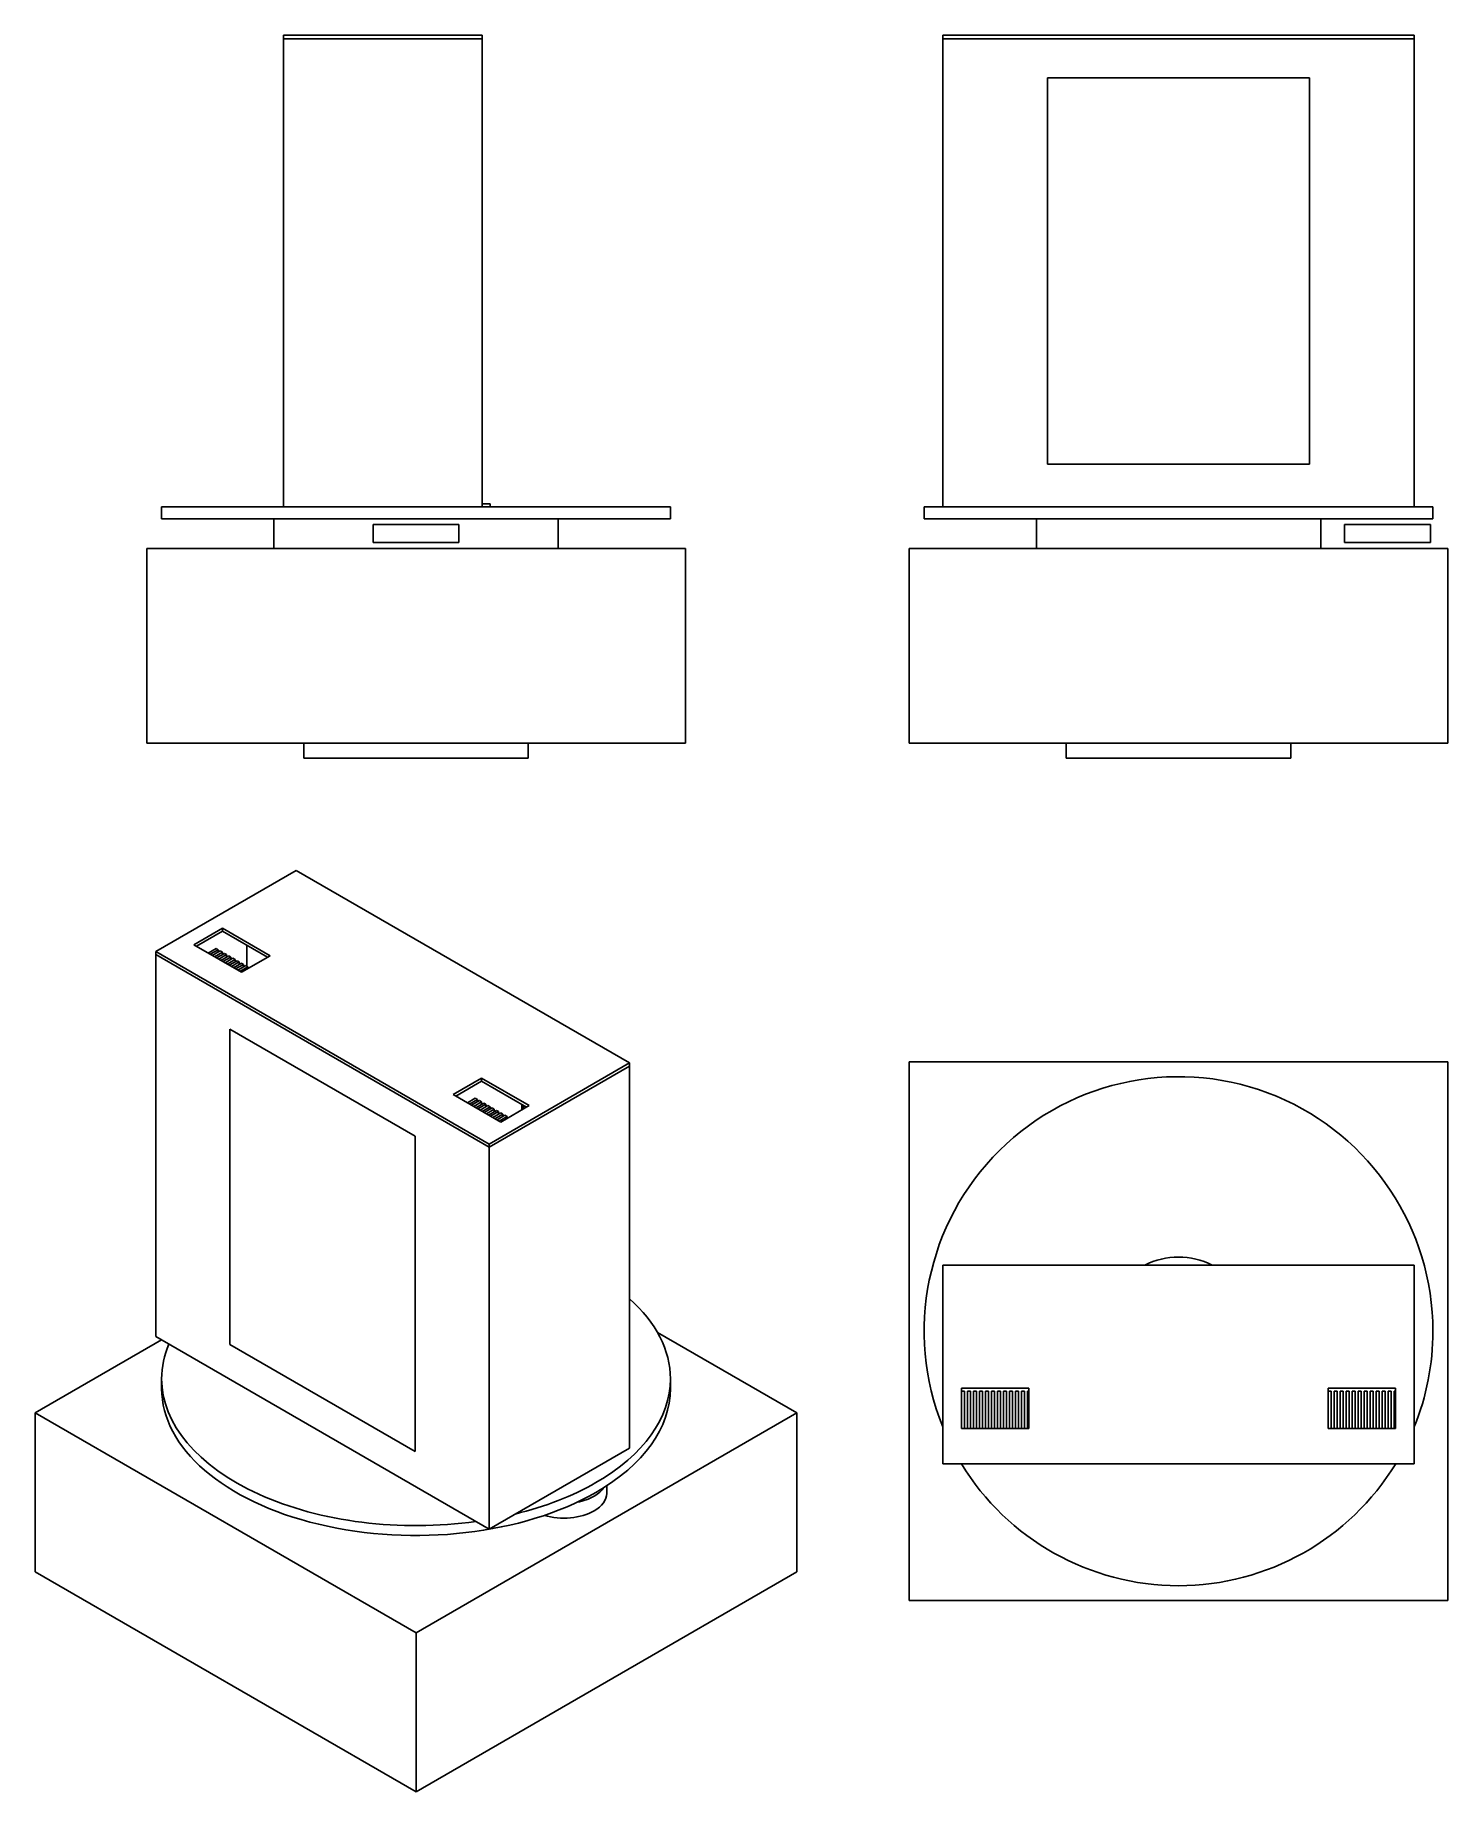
# Model space of a CAD drawing. Header units: millimetres. Extents: x 144 to 333, y 24 to 258.
import ezdxf

# ---------------------------------------------------------------- set-up
doc = ezdxf.new("R2010")
doc.units = ezdxf.units.MM
for name, color, linetype in [('ProjItem', 7, 'CONTINUOUS'), ('ProjItem001', 7, 'CONTINUOUS'), ('ProjItem002', 7, 'CONTINUOUS'), ('ProjItem003', 7, 'CONTINUOUS')]:
    doc.layers.add(name, color=color, linetype=linetype)

msp = doc.modelspace()

# ---------------------------------------------------------------- linework, layer by layer
at = {"layer": 'ProjItem'}
for p, q in [((265.5, 257.8), (265.5, 258.3)), ((265.5, 258.3), (328.5, 258.3)), ((328.5, 257.8), (328.5, 258.3)), ((265.5, 195.3), (265.5, 257.8)), ((265.5, 257.8), (328.5, 257.8)), ((265.5, 257.8), (328.5, 257.8)), ((328.5, 195.3), (328.5, 257.8)), ((279.5, 252.6), (314.5, 252.6)), ((279.5, 252.6), (279.5, 201)), ((279.5, 201), (279.5, 252.6)), ((279.5, 252.6), (314.5, 252.6)), ((314.5, 252.6), (314.5, 201)), ((314.5, 201), (314.5, 252.6)), ((279.5, 201), (314.5, 201)), ((279.5, 201), (314.5, 201)), ((263, 193.7), (263, 195.3)), ((331, 193.7), (331, 195.3)), ((278, 189.7), (278, 193.7)), ((316, 189.7), (316, 193.7)), ((319.2, 190.5), (319.2, 192.9)), ((330.66, 190.5), (330.66, 192.9)), ((261, 163.7), (261, 189.7)), ((261, 189.7), (333, 189.7)), ((333, 163.7), (333, 189.7)), ((261, 163.7), (333, 163.7)), ((282, 161.7), (282, 163.7)), ((312, 161.7), (312, 163.7))]:
    msp.add_line(p, q, dxfattribs=at)
for points in [[(263, 195.3), (263.85, 195.3), (266.37, 195.3), (270.42, 195.3), (275.8, 195.3), (282.25, 195.3), (289.43, 195.3), (297, 195.3), (304.57, 195.3), (311.75, 195.3), (318.2, 195.3), (323.58, 195.3), (327.63, 195.3), (330.15, 195.3), (331, 195.3)], [(263, 193.7), (263.85, 193.7), (266.37, 193.7), (270.42, 193.7), (275.8, 193.7), (282.25, 193.7), (289.43, 193.7), (297, 193.7), (304.57, 193.7), (311.75, 193.7), (318.2, 193.7), (323.58, 193.7), (327.63, 193.7), (330.15, 193.7), (331, 193.7)], [(319.2, 192.9), (319.34, 192.9), (319.77, 192.9), (320.45, 192.9), (321.36, 192.9), (322.44, 192.9), (323.65, 192.9), (324.93, 192.9), (326.21, 192.9), (327.42, 192.9), (328.5, 192.9), (329.41, 192.9), (330.09, 192.9), (330.52, 192.9), (330.66, 192.9)], [(319.2, 190.5), (319.34, 190.5), (319.77, 190.5), (320.45, 190.5), (321.36, 190.5), (322.44, 190.5), (323.65, 190.5), (324.93, 190.5), (326.21, 190.5), (327.42, 190.5), (328.5, 190.5), (329.41, 190.5), (330.09, 190.5), (330.52, 190.5), (330.66, 190.5)], [(282, 161.7), (282.38, 161.7), (283.49, 161.7), (285.27, 161.7), (287.65, 161.7), (290.49, 161.7), (293.66, 161.7), (297, 161.7), (300.34, 161.7), (303.51, 161.7), (306.35, 161.7), (308.73, 161.7), (310.51, 161.7), (311.62, 161.7), (312, 161.7)]]:
    msp.add_open_spline(points, degree=1, dxfattribs=at)
at = {"layer": 'ProjItem001'}
for p, q in [((261, 49.15), (261, 121.15)), ((261, 121.15), (333, 121.15)), ((333, 49.15), (333, 121.15)), ((265.5, 67.45), (265.5, 93.97)), ((265.5, 93.97), (328.5, 93.97)), ((328.5, 67.45), (328.5, 93.97)), ((268, 72.15), (268, 77.55)), ((277, 77.55), (268, 77.55)), ((268, 77.55), (277, 77.55)), ((277, 72.15), (277, 77.55)), ((326, 77.55), (317, 77.55)), ((317, 72.15), (317, 77.55)), ((317, 77.55), (326, 77.55)), ((326, 72.15), (326, 77.55)), ((268, 72.15), (268, 77.15)), ((268, 77.15), (268.4, 77.15)), ((268.4, 72.15), (268.4, 77.15)), ((268.8, 72.15), (268.8, 77.15)), ((268.8, 77.15), (269.2, 77.15)), ((269.2, 72.15), (269.2, 77.15)), ((269.6, 72.15), (269.6, 77.15)), ((269.6, 77.15), (270, 77.15)), ((270, 72.15), (270, 77.15)), ((270.4, 72.15), (270.4, 77.15)), ((270.4, 77.15), (270.8, 77.15)), ((270.8, 72.15), (270.8, 77.15)), ((271.2, 72.15), (271.2, 77.15)), ((271.2, 77.15), (271.6, 77.15)), ((271.6, 72.15), (271.6, 77.15)), ((272, 72.15), (272, 77.15)), ((272, 77.15), (272.4, 77.15)), ((272.4, 72.15), (272.4, 77.15)), ((272.8, 72.15), (272.8, 77.15)), ((272.8, 77.15), (273.2, 77.15)), ((273.2, 72.15), (273.2, 77.15)), ((273.6, 72.15), (273.6, 77.15)), ((273.6, 77.15), (274, 77.15)), ((274, 72.15), (274, 77.15)), ((274.4, 72.15), (274.4, 77.15)), ((274.4, 77.15), (274.8, 77.15)), ((274.8, 72.15), (274.8, 77.15)), ((275.2, 72.15), (275.2, 77.15)), ((275.2, 77.15), (275.6, 77.15)), ((275.6, 72.15), (275.6, 77.15)), ((276, 72.15), (276, 77.15)), ((276, 77.15), (276.4, 77.15)), ((276.4, 72.15), (276.4, 77.15)), ((276.8, 72.15), (276.8, 77.15)), ((276.8, 77.15), (277, 77.15)), ((317, 72.15), (317, 77.15)), ((317, 77.15), (317.4, 77.15)), ((317.4, 72.15), (317.4, 77.15)), ((317.8, 72.15), (317.8, 77.15)), ((317.8, 77.15), (318.2, 77.15)), ((318.2, 72.15), (318.2, 77.15)), ((318.6, 72.15), (318.6, 77.15)), ((318.6, 77.15), (319, 77.15)), ((319, 72.15), (319, 77.15)), ((319.4, 72.15), (319.4, 77.15)), ((319.4, 77.15), (319.8, 77.15)), ((319.8, 72.15), (319.8, 77.15)), ((320.2, 72.15), (320.2, 77.15)), ((320.2, 77.15), (320.6, 77.15)), ((320.6, 72.15), (320.6, 77.15)), ((321, 72.15), (321, 77.15)), ((321, 77.15), (321.4, 77.15)), ((321.4, 72.15), (321.4, 77.15)), ((321.8, 72.15), (321.8, 77.15)), ((321.8, 77.15), (322.2, 77.15)), ((322.2, 72.15), (322.2, 77.15)), ((322.6, 72.15), (322.6, 77.15)), ((322.6, 77.15), (323, 77.15)), ((323, 72.15), (323, 77.15)), ((323.4, 72.15), (323.4, 77.15)), ((323.4, 77.15), (323.8, 77.15)), ((323.8, 72.15), (323.8, 77.15)), ((324.2, 72.15), (324.2, 77.15)), ((324.2, 77.15), (324.6, 77.15)), ((324.6, 72.15), (324.6, 77.15)), ((325, 72.15), (325, 77.15)), ((325, 77.15), (325.4, 77.15)), ((325.4, 72.15), (325.4, 77.15)), ((325.8, 72.15), (325.8, 77.15)), ((325.8, 77.15), (326, 77.15)), ((277, 72.15), (268, 72.15)), ((268, 72.15), (277, 72.15)), ((326, 72.15), (317, 72.15)), ((317, 72.15), (326, 72.15)), ((265.5, 67.45), (328.5, 67.45)), ((261, 49.15), (333, 49.15))]:
    msp.add_line(p, q, dxfattribs=at)
for radius, start, end in [(34, 0, -157.8912), (9.9, 62.9877, 117.0123), (34, -22.1088, 0), (34, -148.6283, -31.3717)]:
    msp.add_arc((297, 85.15), radius, start, end, dxfattribs=at)
at = {"layer": 'ProjItem002'}
for p, q in [((177.39, 257.8), (177.39, 258.3)), ((177.39, 258.3), (203.91, 258.3)), ((203.91, 257.8), (203.91, 258.3)), ((177.39, 195.3), (177.39, 257.8)), ((177.39, 257.8), (203.91, 257.8)), ((177.39, 257.8), (203.91, 257.8)), ((203.91, 195.3), (203.91, 257.8)), ((161.09, 193.7), (161.09, 195.3)), ((204.99, 195.3), (204.99, 195.7)), ((229.09, 193.7), (229.09, 195.3)), ((176.09, 189.7), (176.09, 193.7)), ((189.36, 190.5), (189.36, 192.9)), ((200.82, 190.5), (200.82, 192.9)), ((214.09, 189.7), (214.09, 193.7)), ((159.09, 163.7), (159.09, 189.7)), ((159.09, 189.7), (231.09, 189.7)), ((231.09, 163.7), (231.09, 189.7)), ((159.09, 163.7), (231.09, 163.7)), ((180.09, 161.7), (180.09, 163.7)), ((210.09, 161.7), (210.09, 163.7))]:
    msp.add_line(p, q, dxfattribs=at)
for points in [[(161.09, 195.3), (161.3, 195.3), (161.94, 195.3), (163, 195.3), (164.46, 195.3), (166.3, 195.3), (168.51, 195.3), (171.05, 195.3), (173.89, 195.3), (177, 195.3), (180.34, 195.3), (183.86, 195.3), (187.52, 195.3), (191.28, 195.3), (195.09, 195.3)], [(195.09, 195.3), (198.9, 195.3), (202.65, 195.3), (206.32, 195.3), (209.84, 195.3), (213.18, 195.3), (216.29, 195.3), (219.13, 195.3), (221.67, 195.3), (223.88, 195.3), (225.72, 195.3), (227.18, 195.3), (228.24, 195.3), (228.87, 195.3), (229.09, 195.3)], [(161.09, 193.7), (161.3, 193.7), (161.94, 193.7), (163, 193.7), (164.46, 193.7), (166.3, 193.7), (168.51, 193.7), (171.05, 193.7), (173.89, 193.7), (177, 193.7), (180.34, 193.7), (183.86, 193.7), (187.52, 193.7), (191.28, 193.7), (195.09, 193.7)], [(189.36, 192.9), (189.39, 192.9), (189.5, 192.9), (189.68, 192.9), (189.93, 192.9), (190.24, 192.9), (190.61, 192.9), (191.04, 192.9), (191.52, 192.9), (192.04, 192.9), (192.6, 192.9), (193.2, 192.9), (193.81, 192.9), (194.45, 192.9), (195.09, 192.9)], [(195.09, 193.7), (198.9, 193.7), (202.65, 193.7), (206.32, 193.7), (209.84, 193.7), (213.18, 193.7), (216.29, 193.7), (219.13, 193.7), (221.67, 193.7), (223.88, 193.7), (225.72, 193.7), (227.18, 193.7), (228.24, 193.7), (228.87, 193.7), (229.09, 193.7)], [(195.09, 192.9), (195.73, 192.9), (196.36, 192.9), (196.98, 192.9), (197.57, 192.9), (198.14, 192.9), (198.66, 192.9), (199.14, 192.9), (199.57, 192.9), (199.94, 192.9), (200.25, 192.9), (200.5, 192.9), (200.67, 192.9), (200.78, 192.9), (200.82, 192.9)], [(189.36, 190.5), (189.39, 190.5), (189.5, 190.5), (189.68, 190.5), (189.93, 190.5), (190.24, 190.5), (190.61, 190.5), (191.04, 190.5), (191.52, 190.5), (192.04, 190.5), (192.6, 190.5), (193.2, 190.5), (193.81, 190.5), (194.45, 190.5), (195.09, 190.5)], [(195.09, 190.5), (195.73, 190.5), (196.36, 190.5), (196.98, 190.5), (197.57, 190.5), (198.14, 190.5), (198.66, 190.5), (199.14, 190.5), (199.57, 190.5), (199.94, 190.5), (200.25, 190.5), (200.5, 190.5), (200.67, 190.5), (200.78, 190.5), (200.82, 190.5)], [(180.09, 161.7), (180.18, 161.7), (180.46, 161.7), (180.93, 161.7), (181.57, 161.7), (182.39, 161.7), (183.36, 161.7), (184.48, 161.7), (185.74, 161.7), (187.11, 161.7), (188.58, 161.7), (190.13, 161.7), (191.75, 161.7), (193.41, 161.7), (195.09, 161.7)], [(195.09, 161.7), (196.77, 161.7), (198.43, 161.7), (200.04, 161.7), (201.6, 161.7), (203.07, 161.7), (204.44, 161.7), (205.69, 161.7), (206.82, 161.7), (207.79, 161.7), (208.6, 161.7), (209.25, 161.7), (209.71, 161.7), (209.99, 161.7), (210.09, 161.7)]]:
    msp.add_open_spline(points, degree=1, dxfattribs=at)
msp.add_open_spline([(203.91, 195.7), (204.05, 195.7), (204.19, 195.7), (204.32, 195.7), (204.43, 195.7), (204.54, 195.7), (204.63, 195.7), (204.71, 195.7), (204.79, 195.7), (204.85, 195.7), (204.9, 195.7), (204.94, 195.7), (204.97, 195.7), (204.98, 195.7), (204.99, 195.7)], degree=1, knots=[1.0993429, 1.0993429, 1.1330181, 1.1666934, 1.2003686, 1.2340438, 1.2677191, 1.3013943, 1.3350696, 1.3687448, 1.4024201, 1.4360953, 1.4697706, 1.5034458, 1.5371211, 1.5707963, 1.5707963], dxfattribs=at)
at = {"layer": 'ProjItem003'}
for p, q in [((160.3, 135.87), (179.05, 146.7)), ((179.05, 146.7), (223.6, 120.98)), ((165.39, 136.77), (169.21, 138.98)), ((165.74, 136.57), (169.21, 138.57)), ((175.57, 135.3), (169.21, 138.98)), ((169.21, 138.57), (169.21, 138.98)), ((175.22, 135.1), (169.21, 138.57)), ((171.75, 133.1), (165.39, 136.77)), ((167.3, 135.67), (168.36, 136.28)), ((168.36, 136.28), (168.64, 136.12)), ((172.46, 133.91), (172.46, 136.69)), ((160.3, 135.47), (160.3, 135.87)), ((160.3, 135.87), (204.85, 110.15)), ((160.3, 84.43), (160.3, 135.47)), ((160.3, 135.47), (204.85, 109.75)), ((160.3, 135.47), (204.85, 109.75)), ((167.58, 135.51), (168.64, 136.12)), ((167.86, 135.34), (168.93, 135.95)), ((168.15, 135.18), (169.21, 135.79)), ((168.43, 135.02), (169.49, 135.63)), ((168.64, 135.79), (168.64, 136.12)), ((168.71, 134.85), (169.77, 135.47)), ((168.93, 135.95), (169.21, 135.79)), ((169, 134.69), (170.06, 135.3)), ((169.21, 135.47), (169.21, 135.79)), ((169.28, 134.53), (170.34, 135.14)), ((169.49, 135.63), (169.77, 135.47)), ((169.56, 134.36), (170.62, 134.98)), ((169.77, 135.14), (169.77, 135.47)), ((169.84, 134.2), (170.91, 134.81)), ((170.06, 135.3), (170.34, 135.14)), ((170.13, 134.04), (171.19, 134.65)), ((170.34, 134.81), (170.34, 135.14)), ((170.41, 133.87), (171.47, 134.49)), ((170.62, 134.98), (170.91, 134.81)), ((170.69, 133.71), (171.75, 134.32)), ((170.91, 134.49), (170.91, 134.81)), ((170.98, 133.55), (172.04, 134.16)), ((171.19, 134.65), (171.47, 134.49)), ((171.26, 133.38), (172.32, 134)), ((171.47, 134.16), (171.47, 134.49)), ((171.54, 133.22), (172.6, 133.83)), ((171.75, 133.1), (175.57, 135.3)), ((171.75, 134.32), (172.04, 134.16)), ((172.04, 133.83), (172.04, 134.16)), ((172.32, 134), (172.6, 133.83)), ((172.6, 133.59), (172.6, 133.83)), ((170.2, 125.5), (194.95, 111.22)), ((170.2, 125.5), (170.2, 83.37)), ((170.2, 83.37), (170.2, 125.5)), ((170.2, 125.5), (194.95, 111.22)), ((204.85, 110.15), (223.6, 120.98)), ((204.85, 109.75), (223.6, 120.57)), ((204.85, 109.75), (223.6, 120.57)), ((223.6, 120.57), (223.6, 120.98)), ((223.6, 69.54), (223.6, 120.57)), ((200.04, 116.77), (203.86, 118.97)), ((200.39, 116.56), (203.86, 118.56)), ((210.22, 115.3), (203.86, 118.97)), ((203.86, 118.56), (203.86, 118.97)), ((209.87, 115.09), (203.86, 118.56)), ((206.4, 113.09), (200.04, 116.77)), ((201.95, 115.66), (203.01, 116.28)), ((202.23, 115.5), (203.29, 116.11)), ((202.51, 115.34), (203.57, 115.95)), ((202.8, 115.18), (203.86, 115.79)), ((203.01, 116.28), (203.29, 116.11)), ((203.08, 115.01), (204.14, 115.62)), ((203.29, 115.79), (203.29, 116.11)), ((203.36, 114.85), (204.42, 115.46)), ((203.57, 115.95), (203.86, 115.79)), ((203.64, 114.69), (204.7, 115.3)), ((203.86, 115.46), (203.86, 115.79)), ((203.93, 114.52), (204.99, 115.13)), ((204.14, 115.62), (204.42, 115.46)), ((204.42, 115.13), (204.42, 115.46)), ((204.7, 115.3), (204.99, 115.13)), ((204.99, 114.81), (204.99, 115.13)), ((206.4, 113.09), (210.22, 115.3)), ((209.23, 114.73), (209.23, 115.46)), ((209.46, 114.86), (209.46, 115.33)), ((204.21, 114.36), (205.27, 114.97)), ((204.49, 114.2), (205.55, 114.81)), ((204.78, 114.03), (205.84, 114.64)), ((205.06, 113.87), (206.12, 114.48)), ((205.27, 114.97), (205.55, 114.81)), ((205.34, 113.71), (206.4, 114.32)), ((205.55, 114.48), (205.55, 114.81)), ((205.62, 113.54), (206.68, 114.15)), ((205.84, 114.64), (206.12, 114.48)), ((205.91, 113.38), (206.97, 113.99)), ((206.12, 114.15), (206.12, 114.48)), ((206.19, 113.22), (207.25, 113.83)), ((206.4, 114.32), (206.68, 114.15)), ((206.68, 113.83), (206.68, 114.15)), ((206.97, 113.99), (207.25, 113.83)), ((207.25, 113.58), (207.25, 113.83)), ((194.95, 111.22), (194.95, 69.08)), ((194.95, 69.08), (194.95, 111.22)), ((204.85, 109.75), (204.85, 110.15)), ((204.85, 58.71), (204.85, 109.75)), ((227.35, 84.99), (246, 74.23)), ((144.18, 74.23), (161.08, 83.98)), ((160.3, 84.43), (204.85, 58.71)), ((170.2, 83.37), (194.95, 69.08)), ((170.2, 83.37), (194.95, 69.08)), ((161.09, 77.49), (161.09, 78.8)), ((229.09, 77.49), (229.09, 78.8)), ((144.18, 53), (144.18, 74.23)), ((144.18, 74.23), (195.09, 44.83)), ((195.09, 44.83), (246, 74.23)), ((246, 53), (246, 74.23)), ((204.85, 58.71), (223.6, 69.54)), ((220.57, 63.48), (220.57, 64.5)), ((144.18, 53), (195.09, 23.6)), ((195.09, 23.6), (246, 53)), ((195.09, 23.6), (195.09, 44.83))]:
    msp.add_line(p, q, dxfattribs=at)
for centre, major_axis, start_param, end_param in [((195.09, 78.8), (34, 0), 0, 0.576188), ((195.09, 78.8), (34, 0), 2.903734, 3.141593), ((195.09, 78.8), (34, 0), 3.141593, 4.950247), ((195.09, 77.49), (34, 0), 3.141593, 5.497787), ((195.09, 78.8), (34, 0), 5.497787, 0), ((195.09, 77.49), (34, 0), 5.497787, 0), ((195.09, 78.8), (34, 0), 5.111915, 5.497787), ((214.84, 65.44), (5.73, 0), 5.497787, 5.916229), ((214.84, 63.48), (5.73, 0), 5.497787, 0), ((214.84, 63.48), (5.73, 0), 4.237285, 5.497787), ((214.84, 65.44), (5.73, 0), 5.023669, 5.497787)]:
    msp.add_ellipse(centre, major_axis=major_axis, ratio=0.57735, start_param=start_param, end_param=end_param, dxfattribs=at)

doc.saveas('drawing.dxf')
